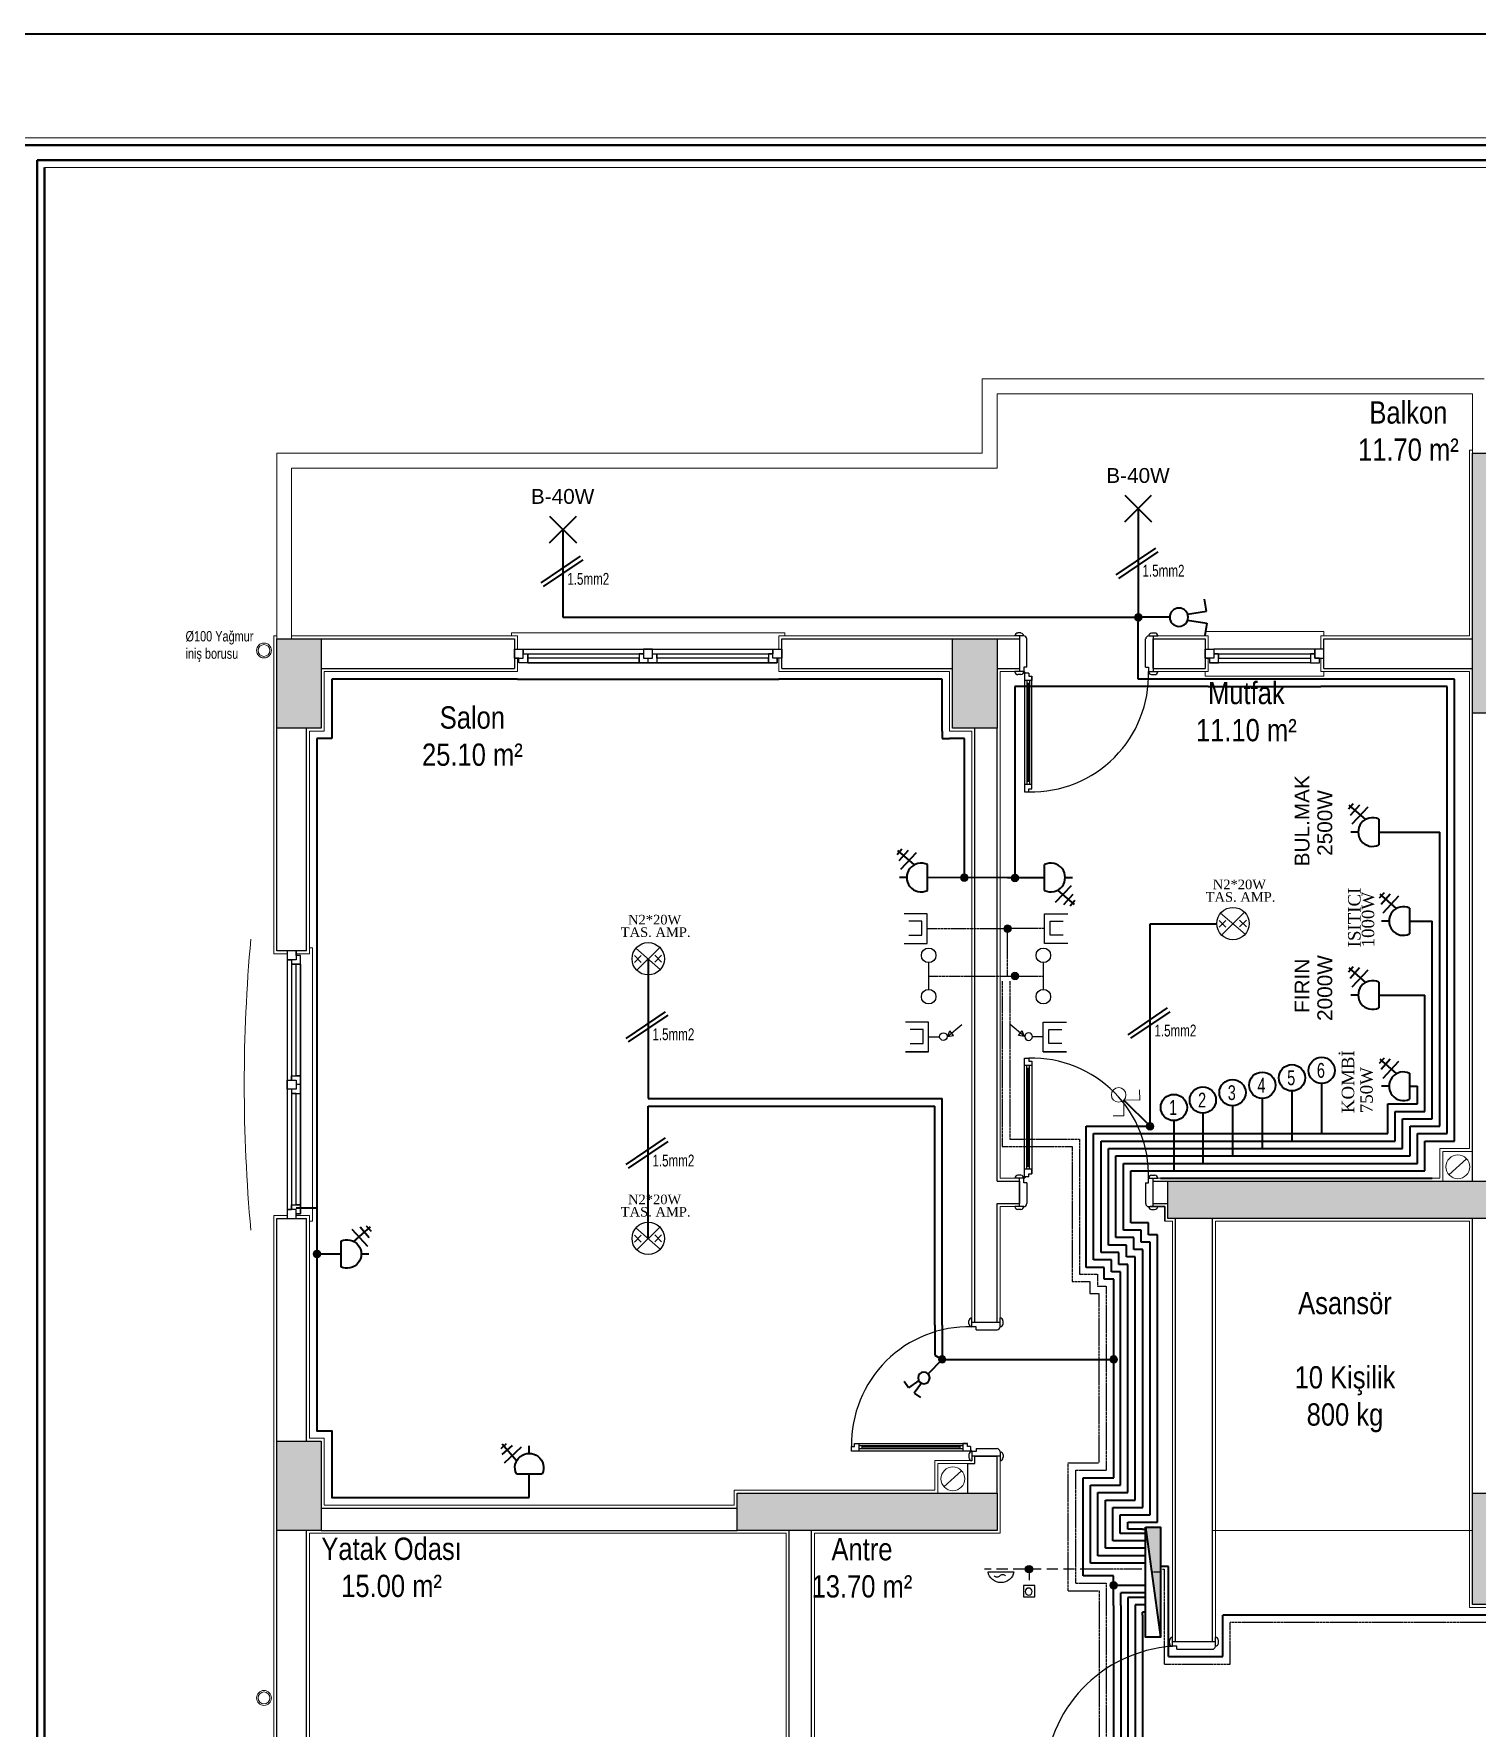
# Model space of a CAD drawing. Header units: metres. Extents: x 134072 to 172200, y 35728 to 38066.
# Drawn here: x 145345 to 146317, y 36926 to 38066 of the extents above; entities that cross this region are included whole.
import ezdxf
from ezdxf.enums import TextEntityAlignment as Align

# ---------------------------------------------------------------- set-up
doc = ezdxf.new("R2010")
doc.units = ezdxf.units.M
doc.linetypes.add('DASHED', pattern=[0.75, 0.5, -0.25])
for name, color, linetype in [('ANA', 10, 'Continuous'), ('den', 156, 'Continuous'), ('duvaR', 52, 'Continuous'), ('kapı', 129, 'Continuous'), ('Kolon', 175, 'Continuous'), ('pencere', 28, 'Continuous'), ('YAZI', 1, 'Continuous'), ('yazı', 7, 'Continuous')]:
    doc.layers.add(name, color=color, linetype=linetype)
for name, color, linetype, lineweight in [('baca', 161, 'Continuous', 20), ('Cizgi 20', 175, 'Continuous', 20), ('ELEKTRİK', 102, 'Continuous', 40), ('m_kuvvetliakım', 1, 'Continuous', 40), ('m_zayıfakım', 2, 'DASHED', 30), ('SEMBOL', 140, 'Continuous', 20), ('sıva', 145, 'Continuous', 5), ('Tarama 13', 221, 'Continuous', 13), ('Yagmur olugu', 201, 'Continuous', 15)]:
    doc.layers.add(name, color=color, linetype=linetype, lineweight=lineweight)
doc.styles.add('omr', font='ARIALN.TTF', dxfattribs={"height": 20})
doc.styles.add('ROMANT', font='arial.ttf', dxfattribs={"width": 0.75})
doc.styles.add('ROMANTUR', font='arial.ttf', dxfattribs={"width": 0.7})
doc.styles.add('YAZI', font='times.ttf', dxfattribs={"height": 10.5})

# ---------------------------------------------------------------- blocks, each defined once
blk = doc.blocks.new('A$C715B359D')
at = {"layer": 'ELEKTRİK', "lineweight": 20}
for p, q in [((0, 0.133), (0.011, 0.203)), ((0.106, 0.116), (0, 0.133)), ((0.088, 0.01), (0.106, 0.116)), ((0.156, 0), (0.088, 0.01))]:
    blk.add_line(p, q, dxfattribs=at)
blk.add_circle((0.145, 0.144), 0.049, dxfattribs=at)
blk = doc.blocks.new('m-komutatör')
at = {"layer": 'm_kuvvetliakım', "color": 6}
for p, q in [((-24.8, 4), (-23.5, 12.1)), ((-12, 2), (-24.8, 4)), ((-12, -1.9), (-24.9, -4.1)), ((-24.9, -4.1), (-23.6, -12.2))]:
    blk.add_line(p, q, dxfattribs=at)
blk.add_circle((-6.2, 0), 6.17, dxfattribs=at)
blk = doc.blocks.new('m-priz')
at = {"layer": 'm_kuvvetliakım'}
for p, q in [((0, 13.9), (0, 18.8)), ((16.7, 7.4), (5.3, 18.1)), ((8.5, 8.7), (18.2, 19.9)), ((18.2, 13), (11.2, 19.1)), ((19, 17.1), (15.3, 20.4)), ((8.7, 0), (-8.7, 0))]:
    blk.add_line(p, q, dxfattribs=at)
blk.add_arc((0, 4.2), 9.63, 333.9421, 206.0579, dxfattribs=at)
blk = doc.blocks.new('m-telefon')
at = {"layer": 'm_zayıfakım', "color": 2, "linetype": 'Continuous', "ltscale": 100}
blk.add_line((-9, 0), (9, 0), dxfattribs=at)
for centre in [(-13.9, 0), (13.9, 0)]:
    blk.add_circle(centre, 4.9, dxfattribs=at)
blk = doc.blocks.new('m-anten')
at = {"layer": 'm_zayıfakım', "color": 30, "linetype": 'Continuous', "ltscale": 100}
for p, q in [((10, 0), (-10, 0)), ((-10, 0), (-10, -15.6)), ((10, -15.6), (10, 0)), ((-5, -3.7), (-5, -12.4)), ((4.4, -3.7), (-5, -3.7)), ((4.4, -12.4), (4.4, -3.7))]:
    blk.add_line(p, q, dxfattribs=at)
blk = doc.blocks.new('m-tv')
at = {"layer": 'm_zayıfakım', "color": 30, "linetype": 'Continuous', "ltscale": 100}
for p, q in [((-0.2, 12.7), (-8.3, 22.3)), ((-1, 16.7), (-4.1, 14.2)), ((-0.2, 12.7), (-4.1, 14.2)), ((-0.2, 12.7), (-1, 16.7)), ((10, 0), (-10, 0)), ((-10, 0), (-10, -15.6)), ((0, 0), (0, 7.4)), ((10, 0), (10, -15.6)), ((10, -15.6), (10, 0)), ((-5, -3.7), (-5, -12.4)), ((4.4, -3.7), (-5, -3.7)), ((4.4, -12.4), (4.4, -3.7))]:
    blk.add_line(p, q, dxfattribs=at)
blk.add_circle((-0.2, 9.9), 2.55, dxfattribs=at)
blk = doc.blocks.new('m-tablo')
at = {"layer": 'm_kuvvetliakım'}
blk.add_hatch(color=3, dxfattribs=at).paths.add_polyline_path([(37, 0), (37, 10), (-37, 0)])
at = {"layer": 'm_kuvvetliakım', "color": 3}
blk.add_line((37, 10), (-37, 0), dxfattribs=at)
blk.add_lwpolyline([(37, 10), (37, 0), (-37, 0), (-37, 10)], close=True, dxfattribs=at)
blk = doc.blocks.new('m-zil')
at = {"layer": 'm_zayıfakım', "color": 1, "linetype": 'Continuous', "ltscale": 100}
blk.add_line((-8.7, 0), (8.7, 0), dxfattribs=at)
for centre, radius, start, end in [((0, -1.6), 8.88, 10.3889, 169.6111), ((-2.7, 1.3), 2.4, 36.8699, 143.1301), ((1.1, 4.2), 2.4, 216.8699, 323.1301)]:
    blk.add_arc(centre, radius, start, end, dxfattribs=at)
blk = doc.blocks.new('m-zil2')
at = {"layer": 'm_zayıfakım', "color": 3, "linetype": 'Continuous', "ltscale": 100}
blk.add_lwpolyline([(-3.8, 0), (-3.8, 7.5), (3.8, 7.5), (3.8, 0)], close=True, dxfattribs=at)
blk.add_circle((-0.2, 4), 2.36, dxfattribs=at)
blk = doc.blocks.new('m-J1')
at = {"layer": 'm_kuvvetliakım'}
for p, q in [((-9, -9), (9, 9)), ((-9, 9), (9, -9))]:
    blk.add_line(p, q, dxfattribs=at)

msp = doc.modelspace()

# ---------------------------------------------------------------- hatches: boundary and pattern name
at = {"layer": 'm_zayıfakım', "linetype": 'Continuous', "ltscale": 100}
h = msp.add_hatch(color=2, dxfattribs=at)
edge = h.paths.add_edge_path()
edge.add_arc((146015.5, 37033), 2.5, 0, 360)
at = {"layer": 'SEMBOL'}
for points in [[(146086.4, 37673.7, 1), (146091.6, 37673.7, 1)], [(145969.4, 37498.4, -1), (145974.6, 37498.4, -1)], [(146003.4, 37498.2, -1), (146008.6, 37498.2, -1)], [(145998.5, 37464.1, -1), (146003.6, 37464.1, -1)], [(146003.5, 37432.2, -1), (146008.6, 37432.2, -1)], [(146094.4, 37331.1, 1), (146099.6, 37331.1, 1)], [(145533.4, 37245.1, -1), (145538.6, 37245.1, -1)], [(145954.4, 37174.1, -1), (145959.6, 37174.1, -1)], [(146069.9, 37174.1, -1), (146075, 37174.1, -1)], [(146069.8, 37022, -1), (146075, 37022, -1)]]:
    msp.add_hatch(color=1, dxfattribs=at).paths.add_polyline_path(points)
at = {"layer": 'Tarama 13'}
h = msp.add_hatch(dxfattribs=at)
h.set_pattern_fill('ANSI33,_O', color=256, scale=2)
h.set_pattern_definition([(45, (120195.359, 22063.553), (-8.980256, 8.980256), []), (45, (120204.339, 22063.553), (-8.980256, 8.980256), [6.35, -3.175])])
h.paths.add_polyline_path([(145539, 37659.1), (145509, 37659.1), (145509, 37599.1), (145539, 37599.1)])
h.paths.add_polyline_path([(145994, 37659.1), (145964, 37659.1), (145964, 37599.1), (145994, 37599.1)])
h.paths.add_polyline_path([(146339, 37784.1), (146314, 37784.1), (146314, 37609.1), (146339, 37609.1)])
h.paths.add_polyline_path([(146954, 37784.1), (146929, 37784.1), (146929, 37609.1), (146954, 37609.1)])
h.paths.add_polyline_path([(146954, 37329.1), (146924, 37329.1), (146924, 37269.1), (146954, 37269.1)])
h.paths.add_polyline_path([(146954, 37084.1), (146929, 37084.1), (146929, 37009.1), (146954, 37009.1)])
h.paths.add_polyline_path([(146339, 37084.1), (146314, 37084.1), (146314, 37009.1), (146339, 37009.1)])
h.paths.add_polyline_path([(146339, 37294.1), (146109, 37294.1), (146109, 37269.1), (146339, 37269.1)])
h.paths.add_polyline_path([(145994, 37084.1), (145819, 37084.1), (145819, 37059.1), (145994, 37059.1)])
h.paths.add_polyline_path([(145539, 37119.1), (145509, 37119.1), (145509, 37059.1), (145539, 37059.1)])
h.paths.add_polyline_path([(146339, 36859.1), (146314, 36859.1), (146314, 36784.1), (146339, 36784.1)])
h.paths.add_polyline_path([(146339, 36599.1), (146309, 36599.1), (146309, 36539.1), (146339, 36539.1)])
h.paths.add_polyline_path([(146339, 36259.1), (146314, 36259.1), (146314, 36084.1), (146339, 36084.1)])
h.paths.add_polyline_path([(145869, 36214.1), (145809, 36214.1), (145809, 36184.1), (145869, 36184.1)])
h.paths.add_polyline_path([(145539, 36244.1), (145509, 36244.1), (145509, 36184.1), (145539, 36184.1)])
h.paths.add_polyline_path([(145539, 36634.1), (145509, 36634.1), (145509, 36574.1), (145539, 36574.1)])
h.paths.add_polyline_path([(145869, 36599.1), (145809, 36599.1), (145809, 36569.1), (145869, 36569.1)])
h.paths.add_polyline_path([(146954, 36599.1), (146924, 36599.1), (146924, 36539.1), (146954, 36539.1)])
h.paths.add_polyline_path([(146954, 36259.1), (146929, 36259.1), (146929, 36084.1), (146954, 36084.1)])
h.paths.add_polyline_path([(147334, 36114.1), (147274, 36114.1), (147274, 36084.1), (147334, 36084.1)])
h.paths.add_polyline_path([(147304, 36599.1), (147274, 36599.1), (147274, 36539.1), (147304, 36539.1)])
h.paths.add_polyline_path([(147434, 36809.1), (147259, 36809.1), (147259, 36784.1), (147434, 36784.1)])
h.paths.add_polyline_path([(146954, 36859.1), (146929, 36859.1), (146929, 36784.1), (146954, 36784.1)])
h.paths.add_polyline_path([(147824, 36114.1), (147764, 36114.1), (147764, 36084.1), (147824, 36084.1)])
h.paths.add_polyline_path([(147924, 36599.1), (147799, 36599.1), (147799, 36574.1), (147924, 36574.1)])
h.paths.add_polyline_path([(147924, 36964.1), (147894, 36964.1), (147894, 36904.1), (147924, 36904.1)])
h.paths.add_polyline_path([(147924, 37294.1), (147799, 37294.1), (147799, 37269.1), (147924, 37269.1)])
h.paths.add_polyline_path([(147304, 37329.1), (147274, 37329.1), (147274, 37269.1), (147304, 37269.1)])
h.paths.add_polyline_path([(147434, 37084.1), (147259, 37084.1), (147259, 37059.1), (147434, 37059.1)])
h.paths.add_polyline_path([(147824, 37784.1), (147764, 37784.1), (147764, 37754.1), (147824, 37754.1)])
h.paths.add_polyline_path([(147334, 37784.1), (147274, 37784.1), (147274, 37754.1), (147334, 37754.1)])

# ---------------------------------------------------------------- linework, layer by layer
at = {"lineweight": 20}
for p, q in [((137518.3, 37996.4, 127785.9), (153740.3, 37996.4, 127785.9)), ((145352.6, 37976.4, 127785.9), (148124.4, 37976.4, 127785.9))]:
    msp.add_line(p, q, dxfattribs=at)
at = {"lineweight": 50}
for p, q in [((137523.3, 37991.4, 127785.9), (153732.7, 37991.4, 127785.9)), ((145347.6, 37981.4, 127785.9), (145347.6, 35933.9, 127785.9)), ((145347.6, 37981.4, 127785.9), (148130.2, 37981.4, 127785.9)), ((145352.6, 37976.4, 127785.9), (145352.6, 35938.9, 127785.9))]:
    msp.add_line(p, q, dxfattribs=at)
at = {"layer": 'ANA'}
for p, q in [((146148.1, 37469.6), (146143.5, 37465)), ((146143.5, 37469.6), (146148.1, 37465)), ((146157.2, 37469.9), (146161.8, 37465.3)), ((146161.8, 37469.9), (146157.2, 37465.3)), ((145754.4, 37445.9), (145749.8, 37441.3)), ((145749.8, 37445.9), (145754.4, 37441.3)), ((145763.5, 37446.2), (145768.1, 37441.6)), ((145768.1, 37446.2), (145763.5, 37441.6)), ((145754.4, 37257.7), (145749.8, 37253)), ((145749.8, 37257.7), (145754.4, 37253)), ((145763.5, 37257.9), (145768.1, 37253.3)), ((145768.1, 37257.9), (145763.5, 37253.3))]:
    msp.add_line(p, q, dxfattribs=at)
for centre in [(146152.8, 37467.5), (145759.1, 37443.8), (145759.1, 37255.6)]:
    msp.add_circle(centre, 10.9, dxfattribs=at)
at = {"layer": 'baca', "linetype": 'ByBlock'}
for p, q in [((146294, 37294.1), (146294, 37314.1)), ((146294, 37314.1), (146314, 37314.1)), ((145954, 37104.1), (145954, 37084.1)), ((145954, 37104.1), (145974, 37104.1))]:
    msp.add_line(p, q, dxfattribs=at)
at = {"layer": 'baca'}
for p, q in [((146310.1, 37309.2), (146298.2, 37298.4)), ((145970.1, 37099.2), (145958.2, 37088.4))]:
    msp.add_line(p, q, dxfattribs=at)
for centre in [(146304.2, 37303.8), (145964.2, 37093.8)]:
    msp.add_circle(centre, 8, dxfattribs=at)
at = {"layer": 'Cizgi 20'}
msp.add_line((146314, 37059.1), (146139, 37059.1), dxfattribs=at)
for points in [[(145509, 37659.1), (145509, 37784.1), (145984, 37784.1), (145984, 37834.1), (146322, 37834.1)], [(145519, 37659.1), (145519, 37774.1), (145994, 37774.1), (145994, 37824.1), (146314, 37824.1), (146314, 37784.1)]]:
    msp.add_lwpolyline(points, dxfattribs=at)
at = {"layer": 'den', "lineweight": 5}
for points in [[(145851, 37661.1), (145851, 37663.1), (145667, 37663.1), (145667, 37661.1)], [(146134, 37661.1), (146134, 37664.1), (146214, 37664.1), (146214, 37661.1)], [(145531, 37267.1), (145533, 37267.1), (145533, 37451.1), (145531, 37451.1)]]:
    msp.add_lwpolyline(points, dxfattribs=at)
msp.add_arc((146565.8, 37359.1), 1078.7, 174.7877, 185.2123, dxfattribs=at)
at = {"layer": 'duvaR'}
for p, q in [((145539, 37659.1), (145669, 37659.1)), ((145669, 37659.1), (145669, 37639.1)), ((145849, 37659.1), (145964, 37659.1)), ((145849, 37639.1), (145849, 37659.1)), ((145994, 37659.1), (146009, 37659.1)), ((146009, 37659.1), (146009, 37639.1)), ((146099, 37639.1), (146099, 37659.1)), ((146099, 37659.1), (146134, 37659.1)), ((146134, 37659.1), (146134, 37639.1)), ((146214, 37659.1), (146314, 37659.1)), ((146214, 37639.1), (146214, 37659.1)), ((145539, 37639.1), (145669, 37639.1)), ((145849, 37639.1), (145964, 37639.1)), ((145994, 37639.1), (146009, 37639.1)), ((146099, 37639.1), (146134, 37639.1)), ((146214, 37639.1), (146314, 37639.1)), ((146314, 37544.1), (146314, 37609.1)), ((145509, 37449.1), (145509, 37599.1)), ((145529, 37449.1), (145529, 37599.1)), ((145979, 37199.1), (145979, 37599.1)), ((145994, 37294.1), (145994, 37599.1)), ((146314, 37294.1), (146314, 37544.1)), ((145529, 37449.1), (145509, 37449.1)), ((145994, 37294.1), (146009, 37294.1)), ((146009, 37294.1), (146009, 37279.1)), ((146099, 37279.1), (146099, 37294.1)), ((146099, 37294.1), (146109, 37294.1)), ((145994, 37199.1), (145994, 37279.1)), ((145994, 37279.1), (146009, 37279.1)), ((146099, 37279.1), (146109, 37279.1)), ((145509, 37119.1), (145509, 37269.1)), ((145509, 37269.1), (145529, 37269.1)), ((145529, 37119.1), (145529, 37269.1)), ((146114, 36984.1), (146114, 37269.1)), ((146139, 36984.1), (146139, 37269.1)), ((146314, 37084.1), (146314, 37269.1)), ((145994, 37199.1), (145979, 37199.1)), ((145979, 37104.1), (145979, 37109.1)), ((145979, 37109.1), (145994, 37109.1)), ((145994, 37084.1), (145994, 37109.1)), ((145974, 37104.1), (145974, 37084.1)), ((145974, 37104.1), (145979, 37104.1)), ((145539, 37074.1), (145819, 37074.1)), ((145509, 36899.1), (145509, 37059.1)), ((145529, 36899.1), (145529, 37059.1)), ((145539, 37059.1), (145819, 37059.1)), ((145854, 36704.1), (145854, 37059.1)), ((145869, 36704.1), (145869, 37059.1)), ((146139, 36984.1), (146114, 36984.1))]:
    msp.add_line(p, q, dxfattribs=at)
at = {"layer": 'ELEKTRİK'}
for p, q in [((135359.3, 38066.3, 127785.9), (172199.8, 38066.3, 127785.9)), ((146079.3, 37348.7), (146097, 37331.1))]:
    msp.add_line(p, q, dxfattribs=at)
at = {"layer": 'kapı'}
for p, q in [((146011.9, 37661.1), (146005.9, 37661.1)), ((146010, 37663.1), (146008, 37663.1)), ((146009, 37661.1), (146009, 37637.1)), ((146014, 37640.1), (146014, 37659.1)), ((146094, 37640.1), (146094, 37659.1)), ((146096.1, 37661.1), (146102.1, 37661.1)), ((146098, 37663.1), (146100, 37663.1)), ((146099, 37661.1), (146099, 37637.1)), ((146012, 37637.1), (146005.9, 37637.1)), ((146010, 37635.1), (146008, 37635.1)), ((146012, 37640.1), (146012, 37637.1)), ((146014, 37640.1), (146012, 37640.1)), ((146015.4, 37636), (146012.4, 37636)), ((146012.4, 37636), (146012.4, 37556.1)), ((146017.4, 37631), (146012.4, 37631)), ((146013.9, 37631), (146013.9, 37561.1)), ((146015.4, 37636), (146015.4, 37634)), ((146015.4, 37634), (146017.4, 37634)), ((146015.9, 37631), (146015.9, 37561.1)), ((146017.4, 37634), (146017.4, 37631)), ((146017.4, 37558.1), (146017.4, 37634)), ((146094, 37640.1), (146096, 37640.1)), ((146096, 37640.1), (146096, 37637.1)), ((146096, 37637.1), (146102.1, 37637.1)), ((146098, 37635.1), (146100, 37635.1)), ((146015.9, 37629.1), (146013.9, 37629.1)), ((146014.9, 37629.1), (146014.9, 37563.1)), ((146015.9, 37563.1), (146013.9, 37563.1)), ((146017.4, 37561.1), (146012.4, 37561.1)), ((146012.4, 37556.1), (146015.4, 37556.1)), ((146015.4, 37556.1), (146015.4, 37558.1)), ((146015.4, 37558.1), (146017.4, 37558.1)), ((146017.4, 37558.1), (146017.4, 37561.1)), ((146012.4, 37377), (146015.4, 37377)), ((146012.4, 37297.1), (146012.4, 37377)), ((146017.4, 37372), (146012.4, 37372)), ((146013.9, 37302.1), (146013.9, 37372)), ((146015.9, 37370), (146013.9, 37370)), ((146014.9, 37304), (146014.9, 37370)), ((146015.4, 37377), (146015.4, 37375)), ((146015.4, 37375), (146017.4, 37375)), ((146015.9, 37302.1), (146015.9, 37372)), ((146017.4, 37375), (146017.4, 37372)), ((146017.4, 37375), (146017.4, 37299.1)), ((146017.4, 37302.1), (146012.4, 37302.1)), ((146015.9, 37304), (146013.9, 37304)), ((146017.4, 37299.1), (146017.4, 37302.1)), ((146012, 37296.1), (146005.9, 37296.1)), ((146010, 37298.1), (146008, 37298.1)), ((146009, 37277.1), (146009, 37296.1)), ((146012, 37293.1), (146012, 37296.1)), ((146014, 37293.1), (146012, 37293.1)), ((146015.4, 37297.1), (146012.4, 37297.1)), ((146014, 37293.1), (146014, 37279.1)), ((146015.4, 37299.1), (146017.4, 37299.1)), ((146015.4, 37297.1), (146015.4, 37299.1)), ((146094, 37293.1), (146094, 37279.1)), ((146094, 37293.1), (146096, 37293.1)), ((146096, 37293.1), (146096, 37296.1)), ((146096, 37296.1), (146102.1, 37296.1)), ((146098, 37298.1), (146100, 37298.1)), ((146099, 37277.1), (146099, 37296.1)), ((146011.9, 37277.1), (146005.9, 37277.1)), ((146010, 37275.1), (146008, 37275.1)), ((146096.1, 37277.1), (146102.1, 37277.1)), ((146107, 37277.1), (146097, 37277.1)), ((146097, 37277.1), (146107, 37277.1)), ((146098, 37275.1), (146100, 37275.1)), ((146107, 37267.1), (146107, 37277.1)), ((146107, 37277.1), (146107, 37267.1)), ((145975, 37198.1), (145975, 37200.1)), ((145977, 37196.1), (145977, 37202.2)), ((145996, 37199.1), (145977, 37199.1)), ((145996, 37196.2), (145996, 37202.2)), ((145998, 37198.1), (145998, 37200.1)), ((145980, 37196.1), (145977, 37196.1)), ((145980, 37194.1), (145980, 37196.1)), ((145980, 37194.1), (145994, 37194.1)), ((145896, 37112.5), (145896, 37115.5)), ((145896, 37115.5), (145898, 37115.5)), ((145976, 37112.5), (145896, 37112.5)), ((145898, 37117.5), (145901, 37117.5)), ((145898, 37115.5), (145898, 37117.5)), ((145898, 37117.5), (145974, 37117.5)), ((145901, 37117.5), (145901, 37112.5)), ((145971, 37116), (145901, 37116)), ((145971, 37114), (145901, 37114)), ((145903, 37116), (145903, 37114)), ((145969, 37115), (145903, 37115)), ((145969, 37116), (145969, 37114)), ((145971, 37117.5), (145971, 37112.5)), ((145974, 37117.5), (145971, 37117.5)), ((145974, 37115.5), (145974, 37117.5)), ((145976, 37115.5), (145974, 37115.5)), ((145975, 37110.1), (145975, 37108.1)), ((145976, 37115.5), (145976, 37112.5)), ((145980, 37112.1), (145977, 37112.1)), ((145977, 37112.1), (145977, 37105.9)), ((145996, 37109.1), (145977, 37109.1)), ((145980, 37114.1), (145994, 37114.1)), ((145980, 37114.1), (145980, 37112.1)), ((145996, 37111.9), (145996, 37105.9)), ((145998, 37110.1), (145998, 37108.1)), ((146110, 36983.1), (146110, 36985.1)), ((146112, 36981.1), (146112, 36987.2)), ((146141, 36984.1), (146112, 36984.1)), ((146115, 36981.1), (146112, 36981.1)), ((146115, 36979.1), (146115, 36981.1)), ((146141, 36981.2), (146141, 36987.2)), ((146143, 36983.1), (146143, 36985.1)), ((146115, 36979.1), (146139, 36979.1))]:
    msp.add_line(p, q, dxfattribs=at)
for centre in [(146012.4, 37636.5), (146012.4, 37296.6), (145976.5, 37112.5)]:
    msp.add_circle(centre, 0.5, dxfattribs=at)
for centre, radius, start, end in [((146008, 37660.9), 2.16, 90.8274, 175.5947), ((146009.9, 37661), 2.01, 0.2023, 86.1969), ((146011.8, 37658.9), 2.19, 4.9061, 88.5815), ((146096.2, 37658.9), 2.19, 91.4185, 175.0939), ((146098.1, 37661), 2.01, 93.8031, 179.7977), ((146100, 37660.9), 2.16, 4.4053, 89.1726), ((146008, 37637.2), 2.16, 184.4027, 269.1752), ((146010, 37637.1), 2, 270, 359.8869), ((146017, 37635.1), 79, 268.8629, 1.4339), ((146098, 37637.1), 2, 180.1131, 270), ((146100, 37637.2), 2.16, 270.8248, 355.5973), ((146017, 37298), 79, 358.5661, 91.1371), ((146008, 37295.9), 2.16, 90.8248, 175.5973), ((146010, 37296.1), 2, 0.1131, 90), ((146098, 37296.1), 2, 90, 179.8869), ((146100, 37295.9), 2.16, 4.4027, 89.1752), ((146011.8, 37279.2), 2.19, 271.4185, 355.0939), ((146096.2, 37279.2), 2.19, 184.9061, 268.5815), ((146008, 37277.2), 2.16, 184.4053, 269.1726), ((146009.9, 37277.1), 2.01, 273.8031, 359.7977), ((146098.1, 37277.1), 2.01, 180.2023, 266.1969), ((146100, 37277.2), 2.16, 270.8274, 355.5947), ((145977.2, 37200), 2.16, 94.4027, 179.1752), ((145977, 37198.1), 2, 180, 269.8869), ((145995.8, 37200), 2.16, 0.8274, 85.5947), ((145996, 37198.2), 2.01, 270.2023, 356.1969), ((145975, 37117.1), 79, 88.5661, 181.1371), ((145993.8, 37196.2), 2.19, 274.9061, 358.5815), ((145977, 37110.1), 2, 90.1131, 180), ((145977.2, 37108.1), 2.16, 180.8248, 265.5973), ((145993.8, 37111.9), 2.19, 1.4185, 85.0939), ((145996, 37109.9), 2.01, 3.8031, 89.7977), ((145995.8, 37108.1), 2.16, 274.4053, 359.1726), ((146118.1, 36889.2), 92, 93.7788, 179.1947), ((146112.2, 36985), 2.16, 94.4027, 179.1752), ((146112, 36983.1), 2, 180, 269.8869), ((146138.8, 36981.2), 2.19, 274.9061, 358.5815), ((146140.8, 36985), 2.16, 0.8274, 85.5947), ((146141, 36983.2), 2.01, 270.2023, 356.1969)]:
    msp.add_arc(centre, radius, start, end, dxfattribs=at)
at = {"layer": 'Kolon'}
for p, q in [((146314, 37609.1), (146314, 37784.1)), ((146314, 37784.1), (146339, 37784.1)), ((145509, 37659.1), (145539, 37659.1)), ((145509, 37599.1), (145509, 37659.1)), ((145539, 37659.1), (145539, 37599.1)), ((145964, 37599.1), (145964, 37659.1)), ((145964, 37659.1), (145994, 37659.1)), ((145994, 37659.1), (145994, 37599.1)), ((146339, 37609.1), (146314, 37609.1)), ((145539, 37599.1), (145509, 37599.1)), ((145994, 37599.1), (145964, 37599.1)), ((146109, 37269.1), (146109, 37294.1)), ((146109, 37294.1), (146339, 37294.1)), ((146339, 37269.1), (146109, 37269.1)), ((145509, 37119.1), (145539, 37119.1)), ((145509, 37059.1), (145509, 37119.1)), ((145539, 37119.1), (145539, 37059.1)), ((145819, 37059.1), (145819, 37084.1)), ((145819, 37084.1), (145994, 37084.1)), ((145994, 37084.1), (145994, 37059.1)), ((146314, 37009.1), (146314, 37084.1)), ((146314, 37084.1), (146339, 37084.1)), ((145539, 37059.1), (145509, 37059.1)), ((145994, 37059.1), (145819, 37059.1)), ((146339, 37009.1), (146314, 37009.1))]:
    msp.add_line(p, q, dxfattribs=at)
at = {"layer": 'm_kuvvetliakım', "color": 5}
for p, q in [((146089, 37746.8), (146089, 37670.6)), ((145701.7, 37732.8), (145701.7, 37673.7)), ((145713.3, 37714.7), (145686.7, 37696.8)), ((145715, 37712.3), (145688.4, 37694.3)), ((146100.6, 37720.2), (146074, 37702.2)), ((146102.3, 37717.7), (146075.7, 37699.7)), ((145701.7, 37673.7), (146089, 37673.7)), ((146089, 37632.1), (146089, 37670.6)), ((146302, 37632.1), (146089, 37632.1)), ((146302, 37321.1), (146302, 37632.1)), ((146097, 37331.1), (146097, 37467.4)), ((146097, 37467.4), (146141.9, 37467.4)), ((146145.7, 37467.4), (146145.9, 37467.4)), ((145759, 37443.8), (145759, 37349.8)), ((145770.6, 37408.2), (145744, 37390.2)), ((145772.3, 37405.8), (145745.7, 37387.8)), ((146108.6, 37410.7), (146082, 37392.7)), ((146110.3, 37408.2), (146083.7, 37390.3)), ((146212.5, 37359.8), (146212.5, 37326.1)), ((145759, 37349.8), (145957, 37349.8)), ((145957, 37197.1), (145957, 37349.8)), ((146172.5, 37349.8), (146172.5, 37316.1)), ((146192.5, 37354.8), (146192.5, 37321.1)), ((145759.1, 37255.6), (145759.1, 37344.6)), ((145759.1, 37344.6), (145952, 37344.6)), ((145952, 37255.5), (145952, 37344.6)), ((146113, 37334.8), (146113, 37301.1)), ((146132.5, 37339.8), (146132.5, 37306.1)), ((146152.5, 37344.8), (146152.5, 37311.1)), ((145770.6, 37323.2), (145744, 37305.3)), ((146054, 37236.1), (146054, 37331.1)), ((146054, 37331.1), (146097, 37331.1)), ((146097, 37331.1), (146097, 37333.6)), ((145772.3, 37320.8), (145745.7, 37302.8)), ((146282, 37301.1), (146282, 37321.1)), ((146282, 37321.1), (146302, 37321.1)), ((146084, 37293.1), (146084, 37301.1)), ((146084, 37301.1), (146092, 37301.1)), ((146092, 37301.1), (146104, 37301.1)), ((146104, 37301.1), (146282, 37301.1)), ((146084, 37279.1), (146084, 37293.1)), ((146084, 37266.1), (146084, 37279.1)), ((146096, 37266.1), (146084, 37266.1)), ((146096, 37258.1), (146096, 37266.1)), ((145952, 37197.1), (145952, 37255.5)), ((146102, 37258.1), (146096, 37258.1)), ((146102, 37064.5), (146102, 37258.1)), ((146066, 37236.1), (146054, 37236.1)), ((146066, 37228.1), (146066, 37236.1)), ((146072.5, 37228.1), (146066, 37228.1)), ((146072.5, 37094.5), (146072.5, 37228.1)), ((145952, 37197.1), (145952, 37177.1)), ((145957, 37197.1), (145957, 37174.1)), ((145952, 37177.1), (145957, 37174.1)), ((145957, 37174.1), (145980, 37174.1)), ((145980, 37174.1), (145994, 37174.1)), ((145994, 37174.1), (146073.5, 37174.1)), ((146051.9, 37028.5), (146051.9, 37094.5)), ((146051.9, 37094.5), (146072.5, 37094.5)), ((146081.9, 37059.9), (146081.9, 37064.5)), ((146081.9, 37064.5), (146102, 37064.5)), ((146091.9, 37059.9), (146081.9, 37059.9)), ((146091.9, 37059.9), (146094, 37059.9)), ((146057.4, 37028.5), (146051.9, 37028.5)), ((146072.4, 37028.5), (146057.4, 37028.5)), ((146072.4, 37008.5), (146072.4, 37028.5)), ((146094, 37022), (146072.4, 37022)), ((146094, 37017), (146077.4, 37017)), ((146077.4, 37008.5), (146077.4, 37017)), ((146072.4, 37008.5), (146072.4, 36877.5)), ((146077.4, 37008.5), (146077.4, 36877.5))]:
    msp.add_line(p, q, dxfattribs=at)
at = {"layer": 'm_kuvvetliakım', "color": 6}
for p, q in [((146110.2, 37673.7), (146089, 37673.7)), ((145947.5, 37164.5), (145957, 37174.1))]:
    msp.add_line(p, q, dxfattribs=at)
at = {"layer": 'm_kuvvetliakım'}
for p, q in [((145671, 37632.1), (145546, 37632.1)), ((145546, 37632.1), (145546, 37597.1)), ((145671, 37632.1), (145847, 37632.1)), ((145957, 37632.1), (145847, 37632.1)), ((145957, 37597.1), (145957, 37632.1)), ((146136, 37627.1), (146006, 37627.1)), ((146006, 37627.1), (146006, 37599.1)), ((146136, 37627.1), (146212, 37627.1)), ((146297, 37627.1), (146212, 37627.1)), ((146297, 37326.1), (146297, 37627.1)), ((145546, 37597.1), (145546, 37592.1)), ((145957, 37597.1), (145957, 37592.1)), ((146006, 37599.1), (146006, 37498.2)), ((145541, 37592.1), (145536, 37592.1)), ((145536, 37592.1), (145536, 37447.1)), ((145546, 37592.1), (145541, 37592.1)), ((145957, 37592.1), (145962, 37592.1)), ((145972, 37592.1), (145962, 37592.1)), ((145972, 37498.4), (145972, 37592.1)), ((146250.9, 37529.1), (146271.7, 37529.1)), ((146271.7, 37529.1), (146292, 37529.1)), ((146292, 37331.1), (146292, 37529.1)), ((146001, 37498.2), (145947, 37498.5)), ((146026, 37498.2), (146001, 37498.2)), ((146271.7, 37469.2), (146287, 37469.2)), ((146287, 37336.1), (146287, 37469.2)), ((145536, 37447.1), (145536, 37245.1)), ((146250.9, 37419.4), (146271.7, 37419.4)), ((146271.7, 37419.4), (146282, 37419.4)), ((146282, 37341.1), (146282, 37419.4)), ((146271.7, 37358), (146277, 37358)), ((146277, 37346.1), (146277, 37358)), ((146257, 37326.1), (146257, 37346.1)), ((146257, 37346.1), (146277, 37346.1)), ((146262, 37321.1), (146262, 37341.1)), ((146262, 37341.1), (146282, 37341.1)), ((146267, 37316.1), (146267, 37336.1)), ((146267, 37336.1), (146287, 37336.1)), ((146059, 37293.1), (146059, 37326.1)), ((146059, 37326.1), (146092, 37326.1)), ((146092, 37326.1), (146104, 37326.1)), ((146104, 37326.1), (146257, 37326.1)), ((146272, 37311.1), (146272, 37331.1)), ((146272, 37331.1), (146292, 37331.1)), ((146277, 37306.1), (146277, 37326.1)), ((146277, 37326.1), (146297, 37326.1)), ((146064, 37293.1), (146064, 37321.1)), ((146064, 37321.1), (146092, 37321.1)), ((146069, 37293.1), (146069, 37316.1)), ((146069, 37316.1), (146092, 37316.1)), ((146092, 37321.1), (146104, 37321.1)), ((146092, 37316.1), (146104, 37316.1)), ((146104, 37321.1), (146262, 37321.1)), ((146104, 37316.1), (146267, 37316.1)), ((146074, 37293.1), (146074, 37311.1)), ((146074, 37311.1), (146092, 37311.1)), ((146079, 37293.1), (146079, 37306.1)), ((146079, 37306.1), (146092, 37306.1)), ((146092, 37311.1), (146104, 37311.1)), ((146092, 37306.1), (146104, 37306.1)), ((146104, 37311.1), (146272, 37311.1)), ((146104, 37306.1), (146277, 37306.1)), ((146059, 37279.1), (146059, 37293.1)), ((146064, 37279.1), (146064, 37293.1)), ((146069, 37279.1), (146069, 37293.1)), ((146074, 37279.1), (146074, 37293.1)), ((146079, 37279.1), (146079, 37293.1)), ((146104, 37296.1), (146287, 37296.1)), ((146059, 37241.1), (146059, 37279.1)), ((146064, 37246.1), (146064, 37279.1)), ((146069, 37251.1), (146069, 37279.1)), ((146074, 37256.1), (146074, 37279.1)), ((146079, 37261.1), (146079, 37279.1)), ((146086, 37256.1), (146074, 37256.1)), ((146091, 37261.1), (146079, 37261.1)), ((146086, 37248.1), (146086, 37256.1)), ((146091, 37253.1), (146091, 37261.1)), ((145536, 37245.1), (145552.1, 37245.1)), ((146076, 37246.1), (146064, 37246.1)), ((146081, 37251.1), (146069, 37251.1)), ((146076, 37238.1), (146076, 37246.1)), ((146081, 37243.1), (146081, 37251.1)), ((146092, 37248.1), (146086, 37248.1)), ((146097, 37253.1), (146091, 37253.1)), ((146092, 37074.5), (146092, 37248.1)), ((146097, 37069.5), (146097, 37253.1)), ((146071, 37241.1), (146059, 37241.1)), ((146071, 37233.1), (146071, 37241.1)), ((146077, 37233.1), (146071, 37233.1)), ((146082, 37238.1), (146076, 37238.1)), ((146077, 37089.5), (146077, 37233.1)), ((146087, 37243.1), (146081, 37243.1)), ((146082, 37084.5), (146082, 37238.1)), ((146087, 37079.5), (146087, 37243.1)), ((145679, 37081.1), (145679, 37097.1)), ((146056.9, 37060.6), (146056.9, 37089.5)), ((146056.9, 37089.5), (146077, 37089.5)), ((146061.9, 37060.6), (146061.9, 37084.5)), ((146061.9, 37084.5), (146082, 37084.5)), ((146066.9, 37060.6), (146066.9, 37079.5)), ((146066.9, 37079.5), (146087, 37079.5)), ((146071.9, 37062), (146071.9, 37074.5)), ((146071.9, 37074.5), (146092, 37074.5)), ((146071.9, 37060.6), (146071.9, 37062)), ((146076.9, 37057), (146076.9, 37069.5)), ((146076.9, 37069.5), (146097, 37069.5)), ((146056.9, 37057), (146056.9, 37060.6)), ((146056.9, 37037), (146056.9, 37057)), ((146061.9, 37057), (146061.9, 37060.6)), ((146061.9, 37042), (146061.9, 37057)), ((146066.9, 37057), (146066.9, 37060.6)), ((146066.9, 37047), (146066.9, 37057)), ((146071.9, 37057), (146071.9, 37060.6)), ((146071.9, 37052), (146071.9, 37057)), ((146076.9, 37052), (146071.9, 37052)), ((146094, 37057), (146076.9, 37057)), ((146094, 37052), (146076.9, 37052)), ((146076.9, 37042), (146061.9, 37042)), ((146076.9, 37047), (146066.9, 37047)), ((146094, 37047), (146076.9, 37047)), ((146094, 37042), (146076.9, 37042)), ((146076.9, 37037), (146056.9, 37037)), ((146094, 37037), (146076.9, 37037)), ((146109.4, 37034.8), (146103.9, 37034.8)), ((146109.4, 36974.1), (146109.4, 37034.8)), ((146086.9, 37014), (146081.9, 37014)), ((146081.9, 37014), (146081.9, 37009)), ((146081.9, 37009), (146081.9, 36886.1)), ((146094, 37014), (146086.9, 37014)), ((146094, 37009), (146086.9, 37009)), ((146086.9, 37009), (146086.9, 36886.1)), ((146094, 37004), (146091.9, 37004)), ((146091.9, 37002), (146091.9, 37004)), ((146091.9, 37002), (146091.9, 36891.1)), ((146146, 36974.1), (146146, 37002.1)), ((146109.4, 36974.1), (146146, 36974.1))]:
    msp.add_line(p, q, dxfattribs=at)
at = {"layer": 'm_kuvvetliakım', "lineweight": 5}
msp.add_lwpolyline([(146214, 37637.1), (146214, 37634.1), (146134, 37634.1), (146134, 37637.1)], dxfattribs=at)
at = {"layer": 'm_kuvvetliakım'}
for points in [[(145522, 37276.1), (145536, 37276.1), (145536, 37126.1), (145546, 37126.1), (145546, 37081.1), (145679, 37081.1)], [(146427.5, 37002.1), (146146, 37002.1)]]:
    msp.add_lwpolyline(points, dxfattribs=at)
at = {"layer": 'm_kuvvetliakım', "color": 5}
for centre in [(146192.5, 37363.7), (146212.5, 37368.7), (146132.5, 37348.7), (146152.5, 37353.7), (146172.5, 37358.7), (146113, 37343.7)]:
    msp.add_circle(centre, 8.85, dxfattribs=at)
at = {"layer": 'm_zayıfakım', "color": 30}
for p, q in [((145947, 37464.1), (145972, 37464.1)), ((145972, 37464.1), (146001, 37464.1)), ((146026, 37464.1), (146001, 37464.1)), ((146001, 37432.2), (146001, 37464.1)), ((145997.5, 37428.7), (145997.5, 37407.6)), ((145997.5, 37407.6), (145997.5, 37317.5)), ((145997.5, 37317.5), (146044.5, 37317.5)), ((146044.5, 37317.5), (146044.5, 37226.5)), ((146044.5, 37226.5), (146056.5, 37226.5)), ((146056.5, 37226.5), (146056.5, 37218.5)), ((146056.5, 37218.5), (146062.5, 37218.5)), ((146062.5, 37218.5), (146062.5, 37104.5)), ((146041.9, 37018.5), (146041.9, 37104.5)), ((146041.9, 37104.5), (146062.5, 37104.5)), ((146041.9, 37018.5), (146062.7, 37018.5)), ((146062.7, 37018.5), (146062.7, 36890.5))]:
    msp.add_line(p, q, dxfattribs=at)
at = {"layer": 'm_zayıfakım'}
for p, q in [((145947.9, 37432.2), (145967, 37432.2)), ((145967, 37432.2), (146025.1, 37432.2)), ((145996, 37432.2), (146006, 37432.2)), ((146002.5, 37428.7), (146002.5, 37407.6)), ((146002.5, 37407.6), (146002.5, 37322.5)), ((146002.5, 37322.5), (146049.5, 37322.5)), ((146049.5, 37322.5), (146049.5, 37231.5)), ((146049.5, 37231.5), (146061.5, 37231.5)), ((146061.5, 37231.5), (146061.5, 37223.5)), ((146061.5, 37223.5), (146067.5, 37223.5)), ((146067.5, 37223.5), (146067.5, 37099.5)), ((146046.9, 37023.5), (146046.9, 37099.5)), ((146046.9, 37023.5), (146067.4, 37023.5)), ((146067.4, 37023.5), (146067.4, 36895.5))]:
    msp.add_line(p, q, dxfattribs=at)
at = {"layer": 'm_zayıfakım', "color": 2}
msp.add_line((146046.9, 37099.5), (146067.5, 37099.5), dxfattribs=at)
at = {"layer": 'm_zayıfakım', "color": 3, "linetype": 'DASHED', "ltscale": 15}
for p, q in [((146057.4, 37033), (145985.4, 37033)), ((146015.5, 37033), (146015.5, 37021.9))]:
    msp.add_line(p, q, dxfattribs=at)
at = {"layer": 'm_zayıfakım', "color": 3}
for p, q in [((146091.5, 37033), (146057.4, 37033)), ((146103.9, 37031), (146098.1, 37031)), ((146106.8, 36969.1), (146106.8, 37033)), ((146151, 36969.1), (146151, 36997.1)), ((146107, 36987.2), (146107, 36987.2)), ((146106.8, 36969.1), (146151, 36969.1))]:
    msp.add_line(p, q, dxfattribs=at)
for points in [[(146105.3, 37033), (146106.8, 37033)], [(146425.2, 36997.1), (146151, 36997.1)]]:
    msp.add_lwpolyline(points, dxfattribs=at)
at = {"layer": 'm_zayıfakım', "color": 2, "linetype": 'Continuous', "ltscale": 100}
msp.add_circle((146015.5, 37033), 2.5, dxfattribs=at)
at = {"layer": 'pencere'}
for points in [[(145669, 37646.1), (145669, 37652.1), (145849, 37652.1), (145849, 37646.1), (145846, 37646.1), (145846, 37643.1), (145672, 37643.1), (145672, 37646.1), (145669, 37646.1), (145675, 37646.1), (145675, 37652.1), (145675, 37649.1), (145756, 37649.1), (145756, 37646.1), (145762, 37646.1), (145762, 37652.1), (145756, 37652.1), (145756, 37649.1), (145753, 37649.1), (145753, 37643.1), (145753, 37646.1), (145678, 37646.1), (145678, 37643.1), (145678, 37649.1), (145678, 37643.1), (145846, 37643.1), (145846, 37646.1), (145843, 37646.1), (145843, 37652.1), (145843, 37649.1), (145840, 37649.1), (145840, 37643.1), (145840, 37646.1), (145765, 37646.1), (145765, 37643.1), (145759, 37643.1), (145759, 37646.1), (145762, 37646.1), (145762, 37649.1), (145765, 37649.1), (145765, 37646.1), (145765, 37649.1), (145843, 37649.1)], [(146134, 37646.1), (146134, 37652.1), (146140, 37652.1), (146140, 37646.1), (146134, 37646.1), (146137, 37646.1), (146137, 37643.1), (146143, 37643.1), (146143, 37649.1), (146140, 37649.1), (146208, 37649.1), (146208, 37646.1), (146214, 37646.1), (146214, 37652.1), (146208, 37652.1), (146208, 37649.1), (146205, 37649.1), (146205, 37643.1), (146211, 37643.1), (146211, 37646.1), (146208, 37646.1), (146208, 37652.1), (146140, 37652.1), (146140, 37649.1), (146143, 37649.1), (146143, 37646.1), (146205, 37646.1), (146205, 37643.1), (146137, 37643.1)], [(145522, 37449.1), (145516, 37449.1), (145516, 37269.1), (145522, 37269.1), (145522, 37272.1), (145525, 37272.1), (145525, 37446.1), (145522, 37446.1), (145522, 37449.1), (145522, 37443.1), (145516, 37443.1), (145519, 37443.1), (145519, 37362.1), (145522, 37362.1), (145522, 37356.1), (145516, 37356.1), (145516, 37362.1), (145519, 37362.1), (145519, 37365.1), (145525, 37365.1), (145522, 37365.1), (145522, 37440.1), (145525, 37440.1), (145519, 37440.1), (145525, 37440.1), (145525, 37272.1), (145522, 37272.1), (145522, 37275.1), (145516, 37275.1), (145519, 37275.1), (145519, 37278.1), (145525, 37278.1), (145522, 37278.1), (145522, 37353.1), (145525, 37353.1), (145525, 37359.1), (145522, 37359.1), (145522, 37356.1), (145519, 37356.1), (145519, 37353.1), (145522, 37353.1), (145519, 37353.1), (145519, 37275.1)]]:
    msp.add_lwpolyline(points, dxfattribs=at)
at = {"layer": 'SEMBOL'}
for p, q in [((146144.5, 37474.6), (146161, 37460.3)), ((146160.6, 37475.1), (146145.1, 37459.8)), ((145750.8, 37450.9), (145767.2, 37436.6)), ((145766.9, 37451.4), (145751.4, 37436.1)), ((145750.8, 37262.6), (145767.2, 37248.4)), ((145766.9, 37263.1), (145751.4, 37247.9))]:
    msp.add_line(p, q, dxfattribs=at)
at = {"layer": 'SEMBOL', "color": 1}
for centre in [(146089, 37673.7), (145972, 37498.4), (146006, 37498.2), (146001, 37464.1), (146006, 37432.2), (146097, 37331.1), (145536, 37245.1), (145957, 37174.1), (146072.4, 37174.1), (146072.4, 37022)]:
    msp.add_circle(centre, 2.55, dxfattribs=at)
at = {"layer": 'sıva'}
for p, q in [((145671, 37646.1), (145671, 37637.1)), ((145847, 37637.1), (145847, 37646.1)), ((146136, 37646.1), (146136, 37637.1)), ((146212, 37637.1), (146212, 37646.1)), ((145671, 37637.1), (145541, 37637.1)), ((145541, 37637.1), (145541, 37597.1)), ((145962, 37637.1), (145847, 37637.1)), ((145962, 37597.1), (145962, 37637.1)), ((146136, 37637.1), (146097, 37637.1)), ((146312, 37637.1), (146212, 37637.1)), ((146312, 37609.1), (146312, 37637.1)), ((146312, 37544.1), (146312, 37609.1)), ((145541, 37597.1), (145531, 37597.1)), ((145531, 37597.1), (145531, 37447.1)), ((145977, 37597.1), (145962, 37597.1)), ((145977, 37197.1), (145977, 37597.1)), ((146312, 37316.1), (146312, 37544.1)), ((145531, 37447.1), (145522, 37447.1)), ((146112, 37267.1), (146107, 37267.1)), ((146112, 36982.1), (146112, 37267.1)), ((146312, 37267.1), (146141, 37267.1)), ((146141, 37267.1), (146141, 36982.1)), ((146312, 37084.1), (146312, 37267.1)), ((145977, 37197.1), (145977, 37197.1)), ((145996, 37111.1), (145996, 37084.1)), ((145996, 37084.1), (145996, 37057.1)), ((146312, 37007.1), (146312, 37084.1)), ((145539, 37057.1), (145531, 37057.1)), ((145531, 37057.1), (145531, 36897.1)), ((145819, 37057.1), (145539, 37057.1)), ((145852, 37057.1), (145819, 37057.1)), ((145852, 36702.1), (145852, 37057.1)), ((145996, 37057.1), (145871, 37057.1)), ((145871, 37057.1), (145871, 36702.1)), ((146341, 37007.1), (146312, 37007.1)), ((146112, 36982.1), (146112, 36982.1))]:
    msp.add_line(p, q, dxfattribs=at)
for points in [[(146212, 37652.1), (146212, 37661.1), (146312, 37661.1), (146312, 37786.1), (146314, 37786.1)], [(145516, 37447.1), (145507, 37447.1), (145507, 37599.1), (145507, 37661.1), (145509, 37661.1)], [(145519, 37661.1), (145539, 37661.1), (145671, 37661.1), (145671, 37652.1)], [(145847, 37652.1), (145847, 37661.1), (145964, 37661.1), (145994, 37661.1), (146011, 37661.1)], [(146097, 37661.1), (146097, 37661.1), (146136, 37661.1), (146136, 37652.1)], [(146011, 37637.1), (145996, 37637.1), (145996, 37599.1), (145996, 37296.1), (146011, 37296.1)], [(146292, 37296.1), (146292, 37316.1), (146312, 37316.1)], [(146097, 37296.1), (146097, 37296.1), (146109, 37296.1), (146292, 37296.1)], [(145516, 36897.1), (145507, 36897.1), (145507, 37059.1), (145507, 37119.1), (145507, 37271.1), (145516, 37271.1)], [(145522, 37271.1), (145531, 37271.1), (145531, 37121.1), (145541, 37121.1), (145541, 37076.1), (145817, 37076.1), (145817, 37086.1), (145952, 37086.1), (145952, 37106.1), (145977, 37106.1)], [(146011, 37277.1), (145996, 37277.1), (145996, 37197.1)]]:
    msp.add_lwpolyline(points, dxfattribs=at)
at = {"layer": 'Yagmur olugu'}
for centre, radius in [((145500.4, 37651.3), 5), ((145500.4, 37651.3), 4), ((145500.4, 36946.3), 5), ((145500.4, 36946.3), 4)]:
    msp.add_circle(centre, radius, dxfattribs=at)

# ---------------------------------------------------------------- block references
at = {"layer": 'ELEKTRİK', "xscale": 100, "yscale": 100, "zscale": 100, "rotation": 99.28078022861888}
msp.add_blockref('A$C715B359D', (146092.4, 37340.2), dxfattribs=at)
at = {"layer": 'm_kuvvetliakım'}
for p in [(146089, 37746.8), (145701.7, 37732.8)]:
    msp.add_blockref('m-J1', p, dxfattribs=at)
at = {"layer": 'm_kuvvetliakım', "xscale": -1}
for name, p in [('m-komutatör', (146110.2, 37673.7)), ('m-priz', (145679, 37097.1))]:
    msp.add_blockref(name, p, dxfattribs=at)
at = {"layer": 'm_kuvvetliakım'}
for name, p, rotation in [('m-priz', (146250.9, 37529.1), 90), ('m-priz', (145947, 37498.5), 90), ('m-priz', (146026, 37498.5), 269.9999557986665), ('m-priz', (146271.7, 37469.2), 90), ('m-priz', (146250.9, 37419.4), 90), ('m-priz', (146271.7, 37358), 90), ('m-tablo', (146103.9, 37024.3), 90)]:
    msp.add_blockref(name, p, dxfattribs=dict(at, rotation=rotation))
at = {"layer": 'm_kuvvetliakım', "xscale": -1, "rotation": 270}
msp.add_blockref('m-priz', (145552.1, 37245.1), dxfattribs=at)
at = {"layer": 'm_kuvvetliakım', "xscale": -0.6379656958762534, "yscale": 0.6379656958762534, "zscale": 0.6379656958762534, "rotation": 225}
msp.add_blockref('m-komutatör', (145947.5, 37164.5), dxfattribs=at)
at = {"layer": 'm_zayıfakım', "color": 30, "rotation": 270}
for name, p in [('m-anten', (145947, 37464.1)), ('m-telefon', (145947.9, 37432.2)), ('m-telefon', (146025.1, 37432.2)), ('m-tv', (145947.9, 37391.2))]:
    msp.add_blockref(name, p, dxfattribs=at)
at = {"layer": 'm_zayıfakım', "color": 30, "xscale": -1}
for name, p, rotation in [('m-anten', (146026, 37464.1), 90), ('m-tv', (146025.1, 37391.2), 90), ('m-zil', (145996.6, 37031.2), 180), ('m-zil2', (146015.5, 37021.9), 180)]:
    msp.add_blockref(name, p, dxfattribs=dict(at, rotation=rotation))

# ---------------------------------------------------------------- texts
at = {"layer": 'm_kuvvetliakım', "color": 4, "style": 'ROMANTUR'}
for p in [(146067.5, 37764.1), (145680.1, 37750)]:
    msp.add_text('B-40W', height=10, dxfattribs=at).set_placement(p)
at = {"layer": 'm_kuvvetliakım', "color": 5, "style": 'ROMANTUR', "width": 0.7}
for p in [(145704.6, 37695.5), (146091.9, 37701), (145761.9, 37389), (146099.9, 37391.5), (145761.9, 37304)]:
    msp.add_text('1.5mm2', height=8, dxfattribs=at).set_placement(p)
for s, p in [('5', (146192, 37363.7)), ('6', (146212, 37368.7)), ('3', (146152, 37353.7)), ('4', (146172, 37358.7)), ('1', (146112.5, 37343.7)), ('2', (146132, 37348.7))]:
    msp.add_text(s, height=9.95, dxfattribs=at).set_placement(p, align=Align.MIDDLE_CENTER)
at = {"layer": 'm_kuvvetliakım', "color": 4, "style": 'ROMANTUR', "flags": 8}
for tag, text, p in [('BUL.MAK', 'BUL.MAK', (146204.3, 37536.7)), ('2500W', '2500W', (146219.6, 37535.2)), ('FIRIN', 'FIRIN', (146204.3, 37425.6)), ('2000W', '2000W', (146219.6, 37424.1))]:
    msp.add_attdef(tag, text=text, height=10, rotation=90, dxfattribs=at).set_placement(p, align=Align.CENTER)
at = {"layer": 'Yagmur olugu', "insert": (145447.6, 37664.4), "char_height": 7, "width": 70.245, "attachment_point": 1, "style": 'ROMANT'}
msp.add_mtext('%%C100 Yağmur \\Piniş borusu', dxfattribs=at)
at = {"layer": 'YAZI', "linetype": 'Continuous', "style": 'YAZI'}
for s, p in [('N2*20W', (146139.2, 37490.6)), ('TAS. AMP.', (146134.4, 37482.2)), ('N2*20W', (145745.5, 37466.9)), ('TAS. AMP.', (145740.6, 37458.5)), ('N2*20W', (145745.5, 37278.6)), ('TAS. AMP.', (145740.6, 37270.3))]:
    msp.add_text(s, height=6.47, dxfattribs=at).set_placement(p)
for s, p in [('ISITICI', (146238.7, 37451.5)), ('1000W', (146247.9, 37451.5)), ('KOMBİ', (146234.4, 37339.9)), ('750W', (146246.9, 37339.9))]:
    msp.add_text(s, height=8.4, rotation=90, dxfattribs=at).set_placement(p)
at = {"layer": 'yazı', "lineweight": 20, "char_height": 15, "width": 139.191, "attachment_point": 2, "style": 'omr'}
for s, insert in [('Balkon\\P11.70 m²', (146270.9, 37819)), ('Mutfak\\P11.10 m²', (146161.8, 37630.2)), ('Salon\\P25.10 m²', (145640.7, 37613.7)), ('Asansör\\P\\P10 Kişilik\\P800 kg', (146228.2, 37219.6)), ('Yatak Odası\\P15.00 m²', (145586.3, 37054.2)), ('Antre\\P13.70 m²', (145903, 37053.9))]:
    msp.add_mtext(s, dxfattribs=dict(at, insert=insert))

doc.saveas('drawing.dxf')
